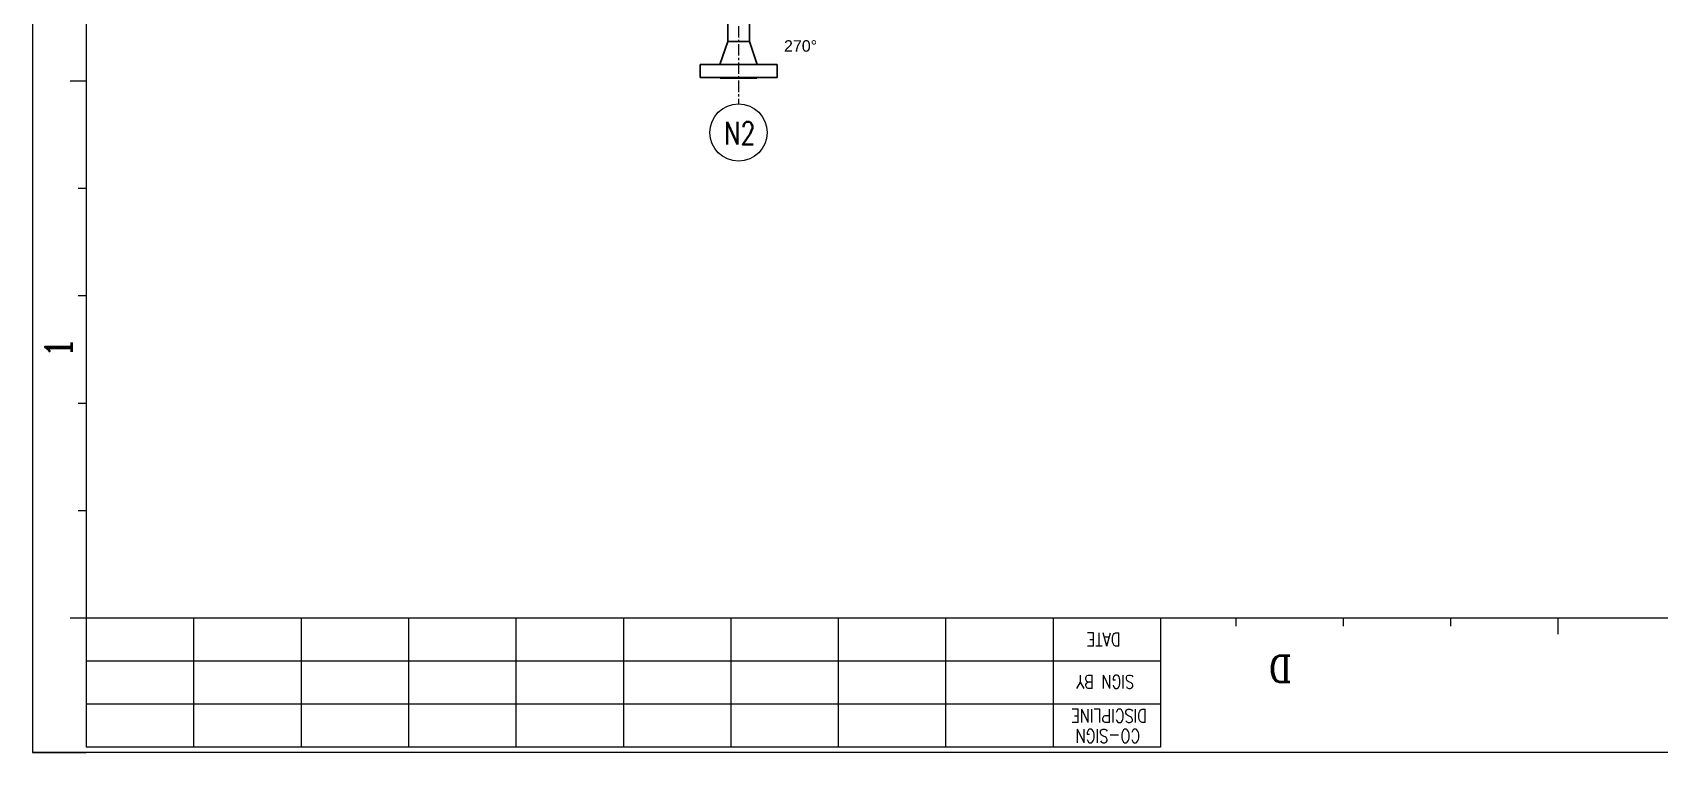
# Model space of a CAD drawing. Header units: millimetres. Extents: x 59416 to 141837, y 76647 to 89475.
# Drawn here: x 59416 to 63959, y 76860 to 78871 of the extents above; entities that cross this region are included whole.
import ezdxf
from ezdxf.enums import TextEntityAlignment as Align

# ---------------------------------------------------------------- set-up
doc = ezdxf.new("R2010")
doc.units = ezdxf.units.MM
doc.linetypes.add('CENTER', pattern=[50.8, 31.75, -6.35, 6.35, -6.35])
for name, color, linetype in [('2细线层', 4, 'Continuous'), ('6文字层', 3, 'Continuous'), ('7标注层', 4, 'Continuous'), ('中心线', 1, 'CENTER'), ('图框层', 7, 'Continuous')]:
    doc.layers.add(name, color=color, linetype=linetype)
doc.layers.add('文字层', color=3, linetype='Continuous', lineweight=15)
doc.layers.add('轮廓线', color=4, linetype='Continuous', lineweight=30)
doc.styles.add('PC_TEXTSTYLE', font='romans.shx', dxfattribs={"width": 0.75, "bigfont": 'hztxt.shx'})
doc.styles.add('ROMANC', font='romanc', dxfattribs={"width": 0.7, "height": 6})
doc.styles.get("Standard").update_dxf_attribs({"font": 'arial.ttf'})

# ---------------------------------------------------------------- blocks, each defined once
blk = doc.blocks.new('PC_PAPER_BLOCK')
at = {"layer": '2细线层'}
for p, q in [((-25, -10), (-25, 584)), ((816, 584), (-25, 584)), ((-25, 584), (-25, 574)), ((0, 574), (0, 577)), ((20, 574), (20, 575.5)), ((40, 574), (40, 575.5)), ((60, 574), (60, 575.5)), ((80, 574), (80, 575.5)), ((100, 574), (100, 577)), ((-24, 374), (-24, 574)), ((0, 574), (-24, 574)), ((-16, 374), (-16, 574)), ((-8, 374), (-8, 574)), ((0, 554), (-24, 554)), ((0, 534), (-24, 534)), ((0, 514), (-24, 514)), ((0, 494), (-24, 494)), ((0, 474), (-24, 474)), ((0, 454), (-24, 454)), ((0, 434), (-24, 434)), ((0, 414), (-24, 414)), ((0, 394), (-24, 394)), ((0, 374), (-24, 374)), ((0, 360), (-1.5, 360)), ((0, 340), (-1.5, 340)), ((0, 320), (-1.5, 320)), ((0, 300), (-3, 300))]:
    blk.add_line(p, q, dxfattribs=at)
at = {"layer": '图框层'}
for p in [(0, 0), (806, 574)]:
    blk.add_line(p, (0, 574), dxfattribs=at)
at = {"layer": '2细线层', "style": 'ROMANC', "width": 0.9}
blk.add_text('1', height=5, dxfattribs=at).set_placement((48.43, 576.67))
at = {"layer": '2细线层', "style": 'ROMANC', "width": 0.8}
for s, p in [('DISCIPLINE', (-16.94, 383.56)), ('CO-SIGN', (-20.69, 383.78)), ('SIGN BY', (-10.58, 384.29)), ('DATE', (-2.7, 384.58))]:
    blk.add_text(s, height=2.5, rotation=90, dxfattribs=at).set_placement(p, align=Align.CENTER)
at = {"layer": '2细线层', "style": 'ROMANC', "width": 0.9}
blk.add_text('D', height=5, rotation=90, dxfattribs=at).set_placement((-6.94, 349.56))

msp = doc.modelspace()

# ---------------------------------------------------------------- linework, layer by layer
at = {"layer": '7标注层'}
msp.add_circle((61387.6, 78591.4), 80, dxfattribs=at)
at = {"layer": '中心线'}
msp.add_line((61387.6, 80870), (61387.6, 78671.4), dxfattribs=at)
at = {"layer": '轮廓线'}
for p, q in [((61357.5, 78845.4), (61357.5, 78919.6)), ((61417.8, 78845.4), (61417.8, 78919.6)), ((61357.5, 78845.4), (61335.1, 78781.9)), ((61357.5, 78845.4), (61417.8, 78845.4)), ((61440.1, 78781.9), (61417.8, 78845.4)), ((61280.1, 78781.9), (61495.1, 78781.9)), ((61280.1, 78745), (61280.1, 78781.9)), ((61280.1, 78745), (61495.1, 78745)), ((61336.1, 78743.4), (61336.1, 78745)), ((61336.1, 78743.4), (61439.1, 78743.4)), ((61439.1, 78743.4), (61439.1, 78745)), ((61495.1, 78745), (61495.1, 78781.9))]:
    msp.add_line(p, q, dxfattribs=at)

# ---------------------------------------------------------------- block references
at = {"layer": '图框层', "xscale": 15, "yscale": 15, "zscale": 15, "rotation": 90}
msp.add_blockref('PC_PAPER_BLOCK', (68176, 77235), dxfattribs=at)

# ---------------------------------------------------------------- texts
at = {"layer": '6文字层', "style": 'PC_TEXTSTYLE', "width": 0.75}
msp.add_text('N2', height=64, dxfattribs=at).set_placement((61348.1, 78557.8))
at = {"layer": '文字层', "insert": (61560.8, 78833.1), "char_height": 32, "width": 200, "attachment_point": 5}
msp.add_mtext('270°', dxfattribs=at)

doc.saveas('drawing.dxf')
